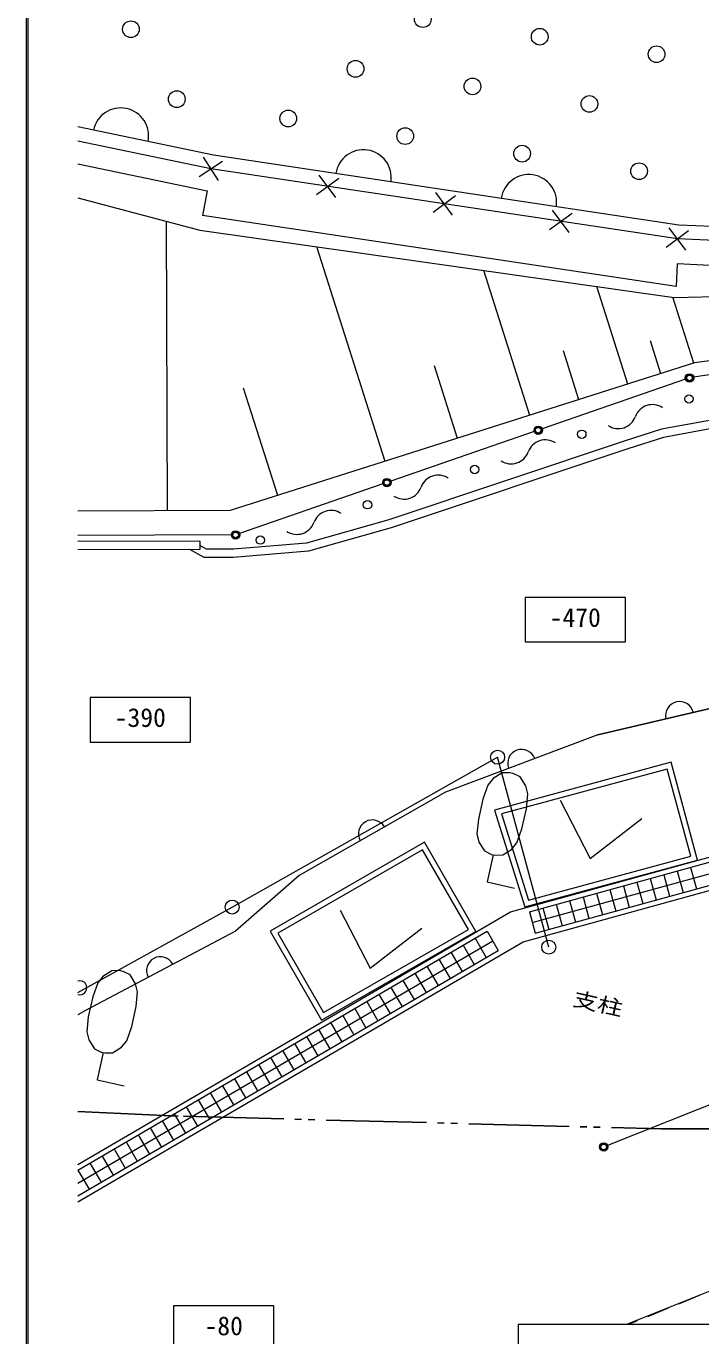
# Model space of a CAD drawing. Units: millimetres, scale not verified. Extents: x -56617 to 56645, y -39182 to 40051.
# Drawn here: x -56617 to -44513, y -9361 to 14132 of the extents above; entities that cross this region are included whole.
import ezdxf
from ezdxf.enums import TextEntityAlignment as Align

# ---------------------------------------------------------------- set-up
doc = ezdxf.new("R2010")
doc.units = ezdxf.units.MM
doc.header["$LTSCALE"] = 200
doc.linetypes.add('DASHED2', pattern=[3, 2, -1])
doc.linetypes.add('DOUBLE_CHAIN2', pattern=[12.8, 9, -1, 0.6, -0.6, 0.6, -1])
for name, color, linetype, lineweight in [('0-2_仕上', 4, 'Continuous', 9), ('0-3_建具', 7, 'Continuous', 18), ('3-4_その他1', 4, 'Continuous', 18), ('3-5_その他2', 6, 'DOUBLE_CHAIN2', 25), ('F-0_F-0ﾚｲﾔ', 7, 'Continuous', 18), ('F-2_F-2ﾚｲﾔ', 7, 'Continuous', 18)]:
    doc.layers.add(name, color=color, linetype=linetype, lineweight=lineweight)
doc.styles.add('ＭＳ ゴシック', font='')
doc.styles.get('ＭＳ ゴシック').set_extended_font_data('MS Gothic')

msp = doc.modelspace()

# ---------------------------------------------------------------- linework, layer by layer
at = {"layer": '0-2_仕上'}
for p, q in [((-53257.1, 11819.4), (-55690.5, 12325.8)), ((-53301.1, 11573.2), (-55690.5, 12070.4)), ((-53164.1, 11364.1), (-53438.2, 11782.3)), ((-44907.7, 10565.3), (-53257.1, 11819.4)), ((-55690.5, 11661.9), (-53371.5, 11179.2)), ((-53510.2, 11436.1), (-53092.1, 11710.2)), ((-44932, 10316.2), (-53301.1, 11573.2)), ((-51409.9, 11110.4), (-51007.8, 11407.5)), ((-51060.3, 11057.8), (-51357.4, 11460)), ((-55690.5, 11053.5), (-53500.8, 10472)), ((-53371.5, 11179.2), (-53450.7, 10736.1)), ((-49317.7, 10796.1), (-48915.5, 11093.2)), ((-48968, 10743.6), (-49265.2, 11145.7)), ((-46875.8, 10429.3), (-47172.9, 10831.5)), ((-54081, 5437.2), (-54098.1, 10630.6)), ((-44958, 9460.5), (-53450.7, 10736.1)), ((-47225.4, 10481.9), (-46823.2, 10779)), ((-53500.8, 10472), (-44988.6, 9267.7)), ((-45133.1, 10167.6), (-44731, 10464.7)), ((-44783.5, 10115.1), (-45080.6, 10517.2)), ((-40763.2, 10376.9), (-44907.7, 10565.3)), ((-50177.7, 6324.4), (-51401.6, 10175)), ((-40770.6, 10127), (-44932, 10316.2)), ((-47577.6, 7150.8), (-48404, 9750.9)), ((-44939.5, 9866), (-44958, 9460.5)), ((-40783.8, 9677.1), (-44939.5, 9866)), ((-45821.9, 7708.9), (-46380, 9464.5)), ((-44988.6, 9267.7), (-36815.5, 9455.2)), ((-44636.4, 8085.7), (-45013.2, 9271.2)), ((-37520.6, 9099.8), (-44623.2, 8089.9)), ((-45229.2, 7897.3), (-45417.6, 8490)), ((-46699.8, 7429.8), (-46978.8, 8307.7)), ((-44623.2, 8089.9), (-52957.4, 5440.9)), ((-48877.7, 6737.6), (-49290.9, 8037.6)), ((-39057.2, 8028.3), (-45219, 6900.5)), ((-42277.2, 8192.9), (-44641.5, 7833.8)), ((-44786.5, 7798.1), (-47359.5, 6908)), ((-39026.1, 7881.5), (-45182.5, 6754.6)), ((-52103, 5712.5), (-52714.9, 7637.7)), ((-47501.3, 6858.9), (-50074.3, 5968.8)), ((-45219, 6900.5), (-45870.2, 6692)), ((-45870.2, 6692), (-50111, 5277.2)), ((-45182.5, 6754.6), (-45823.6, 6549.4)), ((-45823.6, 6549.4), (-50066.9, 5133.8)), ((-50216.1, 5919.8), (-52789.1, 5029.7)), ((-52957.4, 5440.9), (-55690.5, 5431.9)), ((-50111, 5277.2), (-51590.3, 4860.1)), ((-52935, 5004.9), (-55690.5, 4994.4)), ((-50066.9, 5133.8), (-51549.6, 4715.8)), ((-53500.3, 4896.3), (-55690.5, 4888)), ((-53499.8, 4746.3), (-55690.5, 4738)), ((-53423.6, 4601.3), (-53682, 4745.7)), ((-53500.3, 4896.3), (-53499.8, 4746.3)), ((-53384.2, 4751.1), (-53500, 4815.8)), ((-52899.8, 4749.2), (-53384.2, 4751.1)), ((-51549.6, 4715.8), (-52900.4, 4599.2)), ((-51590.3, 4860.1), (-52899.8, 4749.2)), ((-52900.4, 4599.2), (-53423.6, 4601.3)), ((-47589.2, -1753.2), (-31249.1, 2737.4)), ((-47536.2, -1946), (-31195.7, 2544.6)), ((-47483.2, -2138.9), (-31142.7, 2351.8)), ((-46358.5, 1421.8), (-42375.2, 2359.7)), ((-43430, 2111.3), (-46358.5, 1421.8)), ((-46358.5, 1421.8), (-49095.3, 393.3)), ((-52921.6, -1669.7), (-48158.9, 1017.3)), ((-47241.2, -2390.5), (-48158.9, 1017.3)), ((-48079.7, 735.7), (-48238.9, 634.6)), ((-45045.2, 928.1), (-48214.4, 70.6)), ((-45115.7, 805.5), (-48087.8, 1.3)), ((-47942.3, 739.2), (-48079.7, 735.7)), ((-47877.2, 724.7), (-47942.3, 739.2)), ((-47754.4, 663.1), (-47877.2, 724.7)), ((-44693.1, -756.4), (-45115.7, 805.5)), ((-44570.4, -826.8), (-45045.2, 928.1)), ((-48333, 519), (-48423.6, 266)), ((-48238.9, 634.6), (-48333, 519)), ((-47653.3, 503.9), (-47754.4, 663.1)), ((-47617.3, 359.3), (-47653.3, 503.9)), ((-49095.3, 393.3), (-51717, -1106.6)), ((-48423.6, 266), (-48503.5, -91.8)), ((-47642.8, 91.7), (-47617.3, 359.3)), ((-47033.5, 245), (-46497.6, -796.8)), ((-48214.4, 70.6), (-47668.4, -1665)), ((-48087.8, 1.3), (-47601.9, -1543.4)), ((-47722.7, -266.1), (-47642.8, 91.7)), ((-48503.5, -91.8), (-48529, -359.4)), ((-46497.6, -796.8), (-45569.6, -81.8)), ((-48529, -359.4), (-48493, -504)), ((-47813.3, -519.1), (-47722.7, -266.1)), ((-49469.3, -505.1), (-52238.9, -2099.8)), ((-49506.1, -641.7), (-52102.4, -2136.5)), ((-48683.5, -2070.3), (-49506.1, -641.7)), ((-48546.9, -2107.3), (-49469.3, -505.1)), ((-48493, -504), (-48391.9, -663.2)), ((-48391.9, -663.2), (-48269.1, -724.8)), ((-48066.6, -735.8), (-47907.4, -634.7)), ((-47907.4, -634.7), (-47813.3, -519.1)), ((-48236.5, -732), (-48345.5, -1220)), ((-48269.1, -724.8), (-48204, -739.3)), ((-48204, -739.3), (-48066.6, -735.8)), ((-47668.4, -1665), (-44570.4, -826.8)), ((-47601.9, -1543.4), (-44693.1, -756.4)), ((-51717, -1106.6), (-52859.8, -2099.5)), ((-45419.6, -1156.9), (-45313.7, -1542.6)), ((-45178.6, -1090.7), (-45072.6, -1476.4)), ((-44937.5, -1024.5), (-44831.5, -1410.2)), ((-44696.5, -958.2), (-44590.5, -1343.9)), ((-48345.5, -1220), (-47857.5, -1329)), ((-46142.8, -1355.7), (-46036.8, -1741.4)), ((-45901.8, -1289.4), (-45795.8, -1675.1)), ((-45660.7, -1223.2), (-45554.7, -1608.9)), ((-47107.1, -1620.7), (-47001.1, -2006.4)), ((-46866, -1554.4), (-46760, -1940.1)), ((-46625, -1488.2), (-46519, -1873.9)), ((-46383.9, -1421.9), (-46277.9, -1807.6)), ((-55690.5, -3202.6), (-52921.6, -1669.7)), ((-50980.9, -1722.8), (-50445, -2764.5)), ((-47589.2, -1753.2), (-47483.2, -2138.9)), ((-47348.1, -1686.9), (-47242.2, -2072.6)), ((-55690.5, -6389.5), (-48347.6, -2102.2)), ((-52859.8, -2099.5), (-55554.8, -3523.6)), ((-52238.9, -2099.8), (-51319.7, -3696.4)), ((-51319.7, -3696.4), (-48546.9, -2107.3)), ((-51282.8, -3560), (-48683.5, -2070.3)), ((-50445, -2764.5), (-49516.9, -2049.5)), ((-48347.6, -2102.2), (-48145.9, -2447.7)), ((-55690.5, -6621.1), (-48246.7, -2274.9)), ((-52102.4, -2136.5), (-51282.8, -3560)), ((-48563.5, -2228.3), (-48361.8, -2573.7)), ((-55690.5, -6852.7), (-48145.9, -2447.7)), ((-48995.3, -2480.4), (-48793.6, -2825.8)), ((-48779.4, -2354.3), (-48577.7, -2699.8)), ((-55079.3, -2812.5), (-55238.5, -2913.6)), ((-54941.9, -2809), (-55079.3, -2812.5)), ((-54876.8, -2823.6), (-54941.9, -2809)), ((-49427, -2732.5), (-49225.4, -3077.9)), ((-49211.2, -2606.4), (-49009.5, -2951.9)), ((-55332.6, -3029.2), (-55423.2, -3282.2)), ((-55238.5, -2913.6), (-55332.6, -3029.2)), ((-54754, -2885.1), (-54876.8, -2823.6)), ((-54652.9, -3044.3), (-54754, -2885.1)), ((-54616.9, -3189), (-54652.9, -3044.3)), ((-49858.8, -2984.6), (-49657.2, -3330)), ((-49642.9, -2858.6), (-49441.3, -3204)), ((-55423.2, -3282.2), (-55503.1, -3640.1)), ((-54642.4, -3456.5), (-54616.9, -3189)), ((-50290.6, -3236.7), (-50088.9, -3582.1)), ((-50074.7, -3110.7), (-49873, -3456.1)), ((-55554.8, -3523.6), (-55690.5, -3602.9)), ((-54722.3, -3814.4), (-54642.4, -3456.5)), ((-50722.4, -3488.8), (-50520.7, -3834.2)), ((-50506.5, -3362.8), (-50304.8, -3708.2)), ((-55503.1, -3640.1), (-55528.7, -3907.6)), ((-51154.2, -3740.9), (-50952.5, -4086.4)), ((-50938.3, -3614.9), (-50736.6, -3960.3)), ((-55528.7, -3907.6), (-55492.6, -4052.3)), ((-54812.9, -4067.4), (-54722.3, -3814.4)), ((-51586, -3993), (-51384.3, -4338.5)), ((-51370.1, -3867), (-51168.4, -4212.4)), ((-55492.6, -4052.3), (-55391.6, -4211.4)), ((-55391.6, -4211.4), (-55268.7, -4273)), ((-55066.2, -4284.1), (-54907, -4183)), ((-54907, -4183), (-54812.9, -4067.4)), ((-51801.9, -4119.1), (-51600.2, -4464.5)), ((-55236.2, -4280.3), (-55345.1, -4768.3)), ((-55268.7, -4273), (-55203.6, -4287.5)), ((-55203.6, -4287.5), (-55066.2, -4284.1)), ((-52233.7, -4371.2), (-52032, -4716.6)), ((-52017.8, -4245.1), (-51816.1, -4590.6)), ((-52665.5, -4623.3), (-52463.8, -4968.7)), ((-52449.6, -4497.2), (-52247.9, -4842.7)), ((-55345.1, -4768.3), (-54857.1, -4877.2)), ((-53097.3, -4875.4), (-52895.6, -5220.8)), ((-52881.4, -4749.4), (-52679.7, -5094.8)), ((-53529, -5127.5), (-53327.4, -5472.9)), ((-53313.2, -5001.5), (-53111.5, -5346.9)), ((-43761.4, -4978.6), (-46185.4, -5945.6)), ((-53960.8, -5379.6), (-53759.2, -5725.1)), ((-53744.9, -5253.6), (-53543.3, -5599)), ((-54392.6, -5631.7), (-54190.9, -5977.2)), ((-54176.7, -5505.7), (-53975, -5851.1)), ((-54608.5, -5757.8), (-54406.8, -6103.2)), ((-37311.6, -5736.1), (-45845.7, -9158.1)), ((-55040.3, -6009.9), (-54838.6, -6355.3)), ((-54824.4, -5883.8), (-54622.7, -6229.3)), ((-55472.1, -6262), (-55270.4, -6607.4)), ((-55256.2, -6135.9), (-55054.5, -6481.4)), ((-55688, -6388), (-55486.3, -6733.5))]:
    msp.add_line(p, q, dxfattribs=at)
at = {"layer": '0-2_仕上', "linetype": 'DASHED2'}
msp.add_line((-37320.6, -5691.5), (-45809.3, -9158.1), dxfattribs=at)
at = {"layer": '0-2_仕上'}
for centre, radius in [((-49501.3, 14258.4), 150), ((-54737.2, 14077.5), 150), ((-47403.5, 13943.3), 150), ((-45305.7, 13628.3), 150), ((-50707.8, 13367.1), 150), ((-48610, 13052), 150), ((-53914.9, 12823), 150), ((-46512.2, 12736.9), 150), ((-51914.2, 12475.7), 150), ((-49816.4, 12160.6), 150), ((-47718.6, 11845.5), 150), ((-45620.8, 11530.5), 150), ((-44715.6, 7822.6), 75), ((-44715.6, 7822.6), 60), ((-44715.6, 7822.6), 50), ((-44725.4, 7444.8), 75), ((-44725.4, 7444.8), 75), ((-47430.4, 6883.5), 75), ((-47430.4, 6883.5), 60), ((-47430.4, 6883.5), 50), ((-46647.8, 6812), 75), ((-48570.3, 6179.2), 75), ((-50145.2, 5944.3), 75), ((-50145.2, 5944.3), 60), ((-50145.2, 5944.3), 50), ((-50492.8, 5546.4), 75), ((-52860, 5005.2), 75), ((-52860, 5005.2), 60), ((-52860, 5005.2), 50), ((-52415.3, 4913.6), 75), ((-48158.9, 1017.3), 125), ((-52921.6, -1669.7), 125), ((-47241.2, -2390.5), 125), ((-46255.1, -5973.4), 75), ((-46255.1, -5973.4), 60), ((-46255.1, -5973.4), 50)]:
    msp.add_circle(centre, radius, dxfattribs=at)
for centre, radius, start, end in [((-54920.6, 12165.6), 500, 348.24326, 168.24326), ((-50565.8, 11415.1), 500, 351.45823, 171.45823), ((-47599, 10969.5), 500, 351.45823, 171.45823), ((-45381, 7018.9), 324.6, 56.16619, 160.27238), ((-45992.2, 7238), 324.6, 236.16619, 340.27238), ((-47303.5, 6386.1), 324.6, 56.16619, 160.27238), ((-47914.7, 6605.2), 324.6, 236.16619, 340.27238), ((-49226, 5753.3), 324.6, 56.16619, 160.27238), ((-49837.1, 5972.4), 324.6, 236.16619, 340.27238), ((-51148.5, 5120.5), 324.6, 56.16619, 160.27238), ((-51759.6, 5339.6), 324.6, 236.16619, 340.27238), ((-44894.2, 1766.5), 250, 13.2497, 193.2497), ((-47726.9, 907.5), 250, 20.59624, 200.59624), ((-50406.2, -356.7), 250, 29.77373, 209.77373), ((-54207.3, -2811.6), 250, 27.85325, 207.85325), ((-55650.7, -3118), 125, 251.44393, 108.55607)]:
    msp.add_arc(centre, radius, start, end, dxfattribs=at)
at = {"layer": '0-3_建具'}
for p, q in [((-47927.7, -1752.9), (-31273, 2824.1)), ((-47700.8, -2292), (-31118.8, 2265)), ((-55690.5, -6285.3), (-47927.7, -1752.9)), ((-55690.5, -6956.9), (-47700.8, -2292))]:
    msp.add_line(p, q, dxfattribs=at)
at = {"layer": '3-4_その他1', "color": 7}
for points in [[(-47664.2, 3085.4), (-45864.2, 3085.4), (-45864.2, 3885.4), (-47664.2, 3885.4)], [(-55468, 1289.8), (-53668, 1289.8), (-53668, 2089.8), (-55468, 2089.8)], [(-53971.7, -9621.8), (-52171.7, -9621.8), (-52171.7, -8821.8), (-53971.7, -8821.8)]]:
    msp.add_lwpolyline(points, close=True, dxfattribs=at)
at = {"layer": '3-5_その他2'}
for p, q in [((-55690.5, -5338.3), (-53795.2, -5423.7)), ((-53795.2, -5423.7), (-45225, -5647.8)), ((-45225, -5647.8), (-40030.4, -5661.8))]:
    msp.add_line(p, q, dxfattribs=at)
at = {"layer": 'F-0_F-0ﾚｲﾔ'}
for p, q in [((-56616.6, 39153.7), (-56616.6, -39181.9)), ((-56588.3, 39125.4), (-56588.3, -39153.7))]:
    msp.add_line(p, q, dxfattribs=at)
at = {"layer": 'F-2_F-2ﾚｲﾔ'}
for p, q in [((-13061.9, -9158.1), (-47789.3, -9158.1)), ((-47789.3, -9158.1), (-47789.3, -29958.2))]:
    msp.add_line(p, q, dxfattribs=at)

# ---------------------------------------------------------------- texts
at = {"layer": '0-2_仕上', "style": 'ＭＳ ゴシック', "width": 1.25}
msp.add_text('支柱', height=263.9, rotation=347.417, dxfattribs=at).set_placement((-46844.1, -3509.1), align=Align.BOTTOM_LEFT)
at = {"layer": '3-4_その他1', "style": 'ＭＳ ゴシック'}
for s, p in [('-470', (-47224.2, 3255.4)), ('-390', (-55028, 1459.8)), ('-80', (-53416.7, -9451.8))]:
    msp.add_text(s, height=337.2, dxfattribs=at).set_placement(p, align=Align.BOTTOM_LEFT)

doc.saveas('drawing.dxf')
